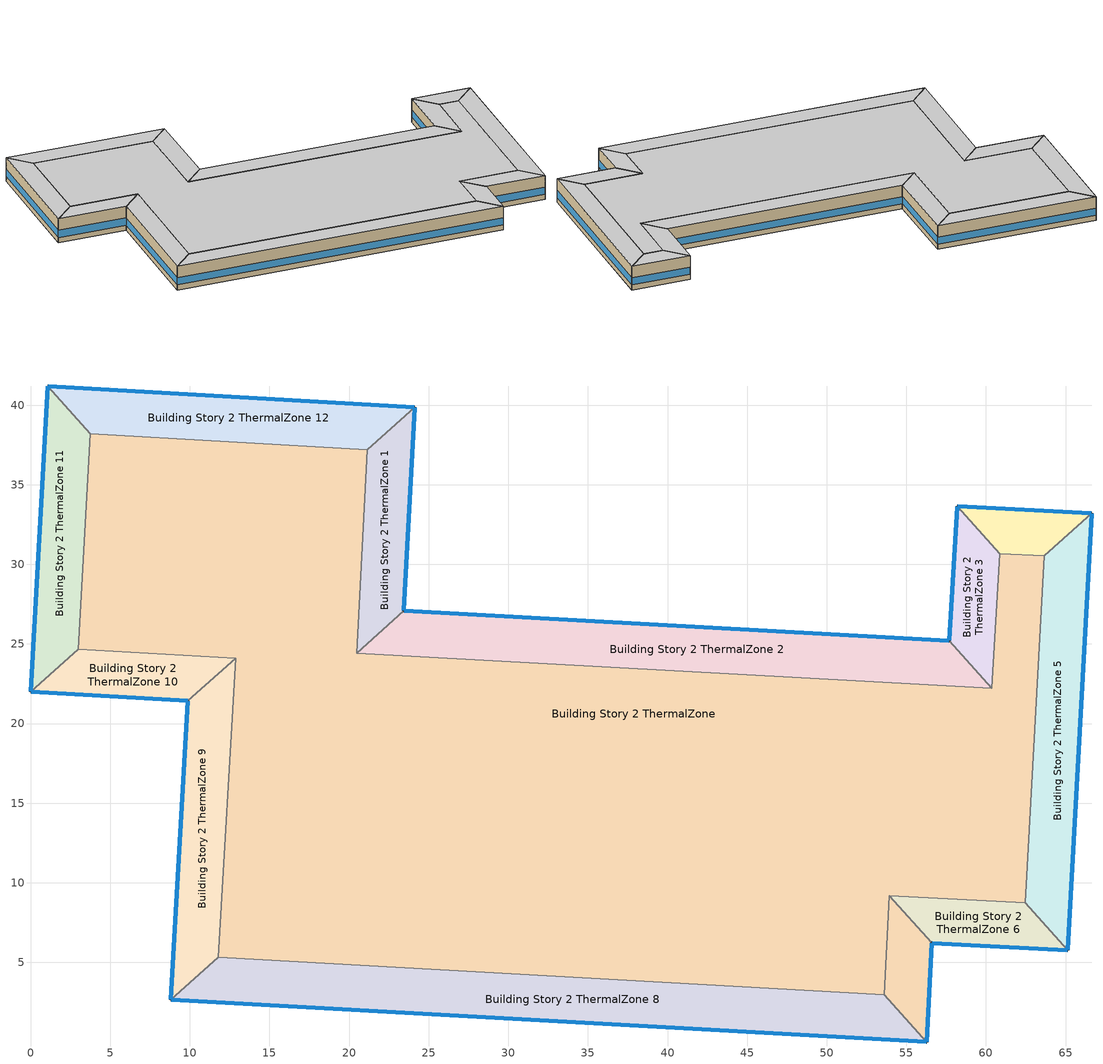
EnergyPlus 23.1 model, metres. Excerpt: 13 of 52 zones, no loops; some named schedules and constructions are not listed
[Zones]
Building Story 2 ThermalZone
 floor adiabatic (Typical Interior Ceiling): 21.14,37.2 20.47,24.43 60.35,22.23 60.86,30.67 63.68,30.53 62.47,8.75 53.93,9.19 53.6,2.98 11.78,5.33 12.87,24.1 2.98,24.65 3.75,38.22 z3.6
 wall adiabatic (Typical Interior Wall): 20.47,24.43 21.14,37.2 3.75,38.22 2.98,24.65 12.87,24.1 11.78,5.33 53.6,2.98 53.93,9.19 62.47,8.75 63.68,30.53 60.86,30.67 60.35,22.23 20.47,24.43 z3.6:7.2
 ceiling adiabatic (Typical Interior Ceiling): 3.75,38.22 2.98,24.65 12.87,24.1 11.78,5.33 53.6,2.98 53.93,9.19 62.47,8.75 63.68,30.53 60.86,30.67 60.35,22.23 20.47,24.43 21.14,37.2 z7.2
Building Story 2 ThermalZone 1
 floor adiabatic (Typical Interior Floor): 24.12,39.87 23.45,27.1 20.47,24.43 21.14,37.2 z3.6
 wall outside (Typical Insulated Steel Framed Exterior Wall R-12.99): 23.45,27.1 24.12,39.87 z3.6:7.2
 wall adiabatic (Typical Interior Wall): 24.12,39.87 21.14,37.2 20.47,24.43 23.45,27.1 z3.6:7.2
 window (U 0.55 SHGC 0.25): 23.45,27.12 24.11,39.85 z4.36:5.45
 ceiling adiabatic (Typical Interior Ceiling): 21.14,37.2 20.47,24.43 23.45,27.1 24.12,39.87 z7.2
Building Story 2 ThermalZone 10
 floor adiabatic (Typical Interior Floor): 9.88,21.43 0,21.99 2.98,24.65 12.87,24.1 z3.6
 wall outside (Typical Insulated Steel Framed Exterior Wall R-12.99): 0,21.99 9.88,21.43 z3.6:7.2
 wall adiabatic (Typical Interior Wall): 9.88,21.43 12.87,24.1 2.98,24.65 0,21.99 z3.6:7.2
 window (U 0.55 SHGC 0.25): 0.03,21.99 9.86,21.44 z4.36:5.45
 ceiling adiabatic (Typical Interior Ceiling): 12.87,24.1 2.98,24.65 0,21.99 9.88,21.43 z7.2
Building Story 2 ThermalZone 11
 floor adiabatic (Typical Interior Floor): 0,21.99 1.09,41.2 3.75,38.22 2.98,24.65 z3.6
 wall outside (Typical Insulated Steel Framed Exterior Wall R-12.99): 1.09,41.2 0,21.99 z3.6:7.2
 wall adiabatic (Typical Interior Wall): 0,21.99 2.98,24.65 3.75,38.22 1.09,41.2 z3.6:7.2
 window (U 0.55 SHGC 0.25): 1.09,41.18 0,22.02 z4.36:5.44
 ceiling adiabatic (Typical Interior Ceiling): 2.98,24.65 3.75,38.22 1.09,41.2 0,21.99 z7.2
Building Story 2 ThermalZone 12
 floor adiabatic (Typical Interior Floor): 1.09,41.2 24.12,39.87 21.14,37.2 3.75,38.22 z3.6
 wall outside (Typical Insulated Steel Framed Exterior Wall R-12.99): 24.12,39.87 1.09,41.2 z3.6:7.2
 wall adiabatic (Typical Interior Wall): 1.09,41.2 3.75,38.22 21.14,37.2 24.12,39.87 z3.6:7.2
 window (U 0.55 SHGC 0.25): 24.09,39.87 1.11,41.2 z4.36:5.44
 ceiling adiabatic (Typical Interior Ceiling): 3.75,38.22 21.14,37.2 24.12,39.87 1.09,41.2 z7.2
Building Story 2 ThermalZone 2
 floor adiabatic (Typical Interior Floor): 23.45,27.1 57.69,25.21 60.35,22.23 20.47,24.43 z3.6
 wall outside (Typical Insulated Steel Framed Exterior Wall R-12.99): 57.69,25.21 23.45,27.1 z3.6:7.2
 wall adiabatic (Typical Interior Wall): 23.45,27.1 20.47,24.43 60.35,22.23 57.69,25.21 z3.6:7.2
 window (U 0.55 SHGC 0.25): 57.67,25.21 23.47,27.1 z4.36:5.44
 ceiling adiabatic (Typical Interior Ceiling): 20.47,24.43 60.35,22.23 57.69,25.21 23.45,27.1 z7.2
Building Story 2 ThermalZone 3
 floor adiabatic (Typical Interior Floor): 57.69,25.21 58.19,33.65 60.86,30.67 60.35,22.23 z3.6
 wall outside (Typical Insulated Steel Framed Exterior Wall R-12.99): 58.19,33.65 57.69,25.21 z3.6:7.2
 wall adiabatic (Typical Interior Wall): 57.69,25.21 60.35,22.23 60.86,30.67 58.19,33.65 z3.6:7.2
 window (U 0.55 SHGC 0.25): 58.19,33.63 57.69,25.24 z4.36:5.45
 ceiling adiabatic (Typical Interior Ceiling): 60.35,22.23 60.86,30.67 58.19,33.65 57.69,25.21 z7.2
Building Story 2 ThermalZone 4
 floor adiabatic (Typical Interior Floor): 58.19,33.65 66.65,33.21 63.68,30.53 60.86,30.67 z3.6
 wall outside (Typical Insulated Steel Framed Exterior Wall R-12.99): 66.65,33.21 58.19,33.65 z3.6:7.2
 wall adiabatic (Typical Interior Wall): 58.19,33.65 60.86,30.67 63.68,30.53 66.65,33.21 z3.6:7.2
 window (U 0.55 SHGC 0.25): 66.63,33.21 58.22,33.65 z4.36:5.45
 ceiling adiabatic (Typical Interior Ceiling): 60.86,30.67 63.68,30.53 66.65,33.21 58.19,33.65 z7.2
Building Story 2 ThermalZone 5
 floor adiabatic (Typical Interior Floor): 66.65,33.21 65.14,5.78 62.47,8.75 63.68,30.53 z3.6
 wall outside (Typical Insulated Steel Framed Exterior Wall R-12.99): 65.14,5.78 66.65,33.21 z3.6:7.2
 wall adiabatic (Typical Interior Wall): 66.65,33.21 63.68,30.53 62.47,8.75 65.14,5.78 z3.6:7.2
 window (U 0.55 SHGC 0.25): 65.15,5.8 66.65,33.18 z4.36:5.44
 ceiling adiabatic (Typical Interior Ceiling): 63.68,30.53 62.47,8.75 65.14,5.78 66.65,33.21 z7.2
Building Story 2 ThermalZone 6
 floor adiabatic (Typical Interior Floor): 65.14,5.78 56.6,6.22 53.93,9.19 62.47,8.75 z3.6
 wall outside (Typical Insulated Steel Framed Exterior Wall R-12.99): 56.6,6.22 65.14,5.78 z3.6:7.2
 wall adiabatic (Typical Interior Wall): 65.14,5.78 62.47,8.75 53.93,9.19 56.6,6.22 z3.6:7.2
 window (U 0.55 SHGC 0.25): 56.63,6.22 65.12,5.78 z4.36:5.45
 ceiling adiabatic (Typical Interior Ceiling): 62.47,8.75 53.93,9.19 56.6,6.22 65.14,5.78 z7.2
Building Story 2 ThermalZone 7
 floor adiabatic (Typical Interior Floor): 56.6,6.22 56.27,0 53.6,2.98 53.93,9.19 z3.6
 wall outside (Typical Insulated Steel Framed Exterior Wall R-12.99): 56.27,0 56.6,6.22 z3.6:7.2
 wall adiabatic (Typical Interior Wall): 56.6,6.22 53.93,9.19 53.6,2.98 56.27,0 z3.6:7.2
 window (U 0.55 SHGC 0.25): 56.27,0.03 56.6,6.19 z4.36:5.45
 ceiling adiabatic (Typical Interior Ceiling): 53.93,9.19 53.6,2.98 56.27,0 56.6,6.22 z7.2
Building Story 2 ThermalZone 8
 floor adiabatic (Typical Interior Floor): 56.27,0 8.79,2.67 11.78,5.33 53.6,2.98 z3.6
 wall outside (Typical Insulated Steel Framed Exterior Wall R-12.99): 8.79,2.67 56.27,0 z3.6:7.2
 wall adiabatic (Typical Interior Wall): 56.27,0 53.6,2.98 11.78,5.33 8.79,2.67 z3.6:7.2
 window (U 0.55 SHGC 0.25): 8.82,2.66 56.24,0 z4.36:5.44
 ceiling adiabatic (Typical Interior Ceiling): 53.6,2.98 11.78,5.33 8.79,2.67 56.27,0 z7.2
Building Story 2 ThermalZone 9
 floor adiabatic (Typical Interior Floor): 8.79,2.67 9.88,21.43 12.87,24.1 11.78,5.33 z3.6
 wall outside (Typical Insulated Steel Framed Exterior Wall R-12.99): 9.88,21.43 8.79,2.67 z3.6:7.2
 wall adiabatic (Typical Interior Wall): 8.79,2.67 11.78,5.33 12.87,24.1 9.88,21.43 z3.6:7.2
 window (U 0.55 SHGC 0.25): 9.88,21.41 8.79,2.69 z4.36:5.44
 ceiling adiabatic (Typical Interior Ceiling): 11.78,5.33 12.87,24.1 9.88,21.43 8.79,2.67 z7.2
[Schedule:Week:Daily]
SchoolSecondary BLDG_OCC_SCH_Offices Week Rule - Jan4-Jun27: SchoolSecondary BLDG_OCC_SCH_Offices Wknd Day, SchoolSecondary BLDG_OCC_SCH_Offices Wkdy|SmrDsn Day, SchoolSecondary BLDG_OCC_SCH_Offices Wkdy|SmrDsn Day, SchoolSecondary BLDG_OCC_SCH_Offices Wkdy|SmrDsn Day, SchoolSecondary BLDG_OCC_SCH_Offices Wkdy|SmrDsn Day, SchoolSecondary BLDG_OCC_SCH_Offices Wkdy|SmrDsn Day, SchoolSecondary BLDG_OCC_SCH_Offices Wknd Day, SchoolSecondary BLDG_OCC_SCH_Offices Default, SchoolSecondary BLDG_OCC_SCH_Offices Summer Design Day, SchoolSecondary BLDG_OCC_SCH_Offices Winter Design Day, SchoolSecondary BLDG_OCC_SCH_Offices Default, SchoolSecondary BLDG_OCC_SCH_Offices Default
SchoolSecondary BLDG_OCC_SCH_Offices Week Rule - Jun28-Jul4: SchoolSecondary BLDG_OCC_SCH_Offices Wknd Day, SchoolSecondary BLDG_OCC_SCH_Offices Wkdy|SmrDsn Day, SchoolSecondary BLDG_OCC_SCH_Offices Wkdy|SmrDsn Day, SchoolSecondary BLDG_OCC_SCH_Offices Wkdy|SmrDsn Day 1, SchoolSecondary BLDG_OCC_SCH_Offices Wkdy|SmrDsn Day 1, SchoolSecondary BLDG_OCC_SCH_Offices Wkdy|SmrDsn Day 1, SchoolSecondary BLDG_OCC_SCH_Offices Wknd Day 1, SchoolSecondary BLDG_OCC_SCH_Offices Default, SchoolSecondary BLDG_OCC_SCH_Offices Summer Design Day, SchoolSecondary BLDG_OCC_SCH_Offices Winter Design Day, SchoolSecondary BLDG_OCC_SCH_Offices Default, SchoolSecondary BLDG_OCC_SCH_Offices Default
SchoolSecondary BLDG_OCC_SCH_Offices Week Rule - Jul5-Aug29: SchoolSecondary BLDG_OCC_SCH_Offices Wknd Day 1, SchoolSecondary BLDG_OCC_SCH_Offices Wkdy|SmrDsn Day 1, SchoolSecondary BLDG_OCC_SCH_Offices Wkdy|SmrDsn Day 1, SchoolSecondary BLDG_OCC_SCH_Offices Wkdy|SmrDsn Day 1, SchoolSecondary BLDG_OCC_SCH_Offices Wkdy|SmrDsn Day 1, SchoolSecondary BLDG_OCC_SCH_Offices Wkdy|SmrDsn Day 1, SchoolSecondary BLDG_OCC_SCH_Offices Wknd Day 1, SchoolSecondary BLDG_OCC_SCH_Offices Default, SchoolSecondary BLDG_OCC_SCH_Offices Summer Design Day, SchoolSecondary BLDG_OCC_SCH_Offices Winter Design Day, SchoolSecondary BLDG_OCC_SCH_Offices Default, SchoolSecondary BLDG_OCC_SCH_Offices Default
SchoolSecondary BLDG_OCC_SCH_Offices Week Rule - Aug30-Sep5: SchoolSecondary BLDG_OCC_SCH_Offices Wknd Day 1, SchoolSecondary BLDG_OCC_SCH_Offices Wkdy|SmrDsn Day 1, SchoolSecondary BLDG_OCC_SCH_Offices Wkdy|SmrDsn Day 2, SchoolSecondary BLDG_OCC_SCH_Offices Wkdy|SmrDsn Day 2, SchoolSecondary BLDG_OCC_SCH_Offices Wkdy|SmrDsn Day 2, SchoolSecondary BLDG_OCC_SCH_Offices Wkdy|SmrDsn Day 2, SchoolSecondary BLDG_OCC_SCH_Offices Default, SchoolSecondary BLDG_OCC_SCH_Offices Default, SchoolSecondary BLDG_OCC_SCH_Offices Summer Design Day, SchoolSecondary BLDG_OCC_SCH_Offices Winter Design Day, SchoolSecondary BLDG_OCC_SCH_Offices Default, SchoolSecondary BLDG_OCC_SCH_Offices Default
SchoolSecondary BLDG_OCC_SCH_Offices Week Rule - Sep6-Dec31: SchoolSecondary BLDG_OCC_SCH_Offices Default, SchoolSecondary BLDG_OCC_SCH_Offices Wkdy|SmrDsn Day 2, SchoolSecondary BLDG_OCC_SCH_Offices Wkdy|SmrDsn Day 2, SchoolSecondary BLDG_OCC_SCH_Offices Wkdy|SmrDsn Day 2, SchoolSecondary BLDG_OCC_SCH_Offices Wkdy|SmrDsn Day 2, SchoolSecondary BLDG_OCC_SCH_Offices Wkdy|SmrDsn Day 2, SchoolSecondary BLDG_OCC_SCH_Offices Default, SchoolSecondary BLDG_OCC_SCH_Offices Default, SchoolSecondary BLDG_OCC_SCH_Offices Summer Design Day, SchoolSecondary BLDG_OCC_SCH_Offices Winter Design Day, SchoolSecondary BLDG_OCC_SCH_Offices Default, SchoolSecondary BLDG_OCC_SCH_Offices Default
Elevator Schedule 3 Week Rule - Jan1-Jan3: 72 space(s) Occ Sch Thursday 19, 72 space(s) Occ Sch Thursday 19, 72 space(s) Occ Sch Thursday 19, 72 space(s) Occ Sch Thursday 19, 72 space(s) Occ Sch Thursday 19, 72 space(s) Occ Sch Friday 19, 72 space(s) Occ Sch Saturday 3, 72 space(s) Occ Sch Default 3, 72 space(s) Occ Sch Summer Design Day 3, 72 space(s) Occ Sch Winter Design Day 3, 72 space(s) Occ Sch Default 3, 72 space(s) Occ Sch Default 3
Elevator Schedule 3 Week Rule - Jan4-Jun13: 72 space(s) Occ Sch Sunday 3, 72 space(s) Occ Sch Default 3, 72 space(s) Occ Sch Tuesday 19, 72 space(s) Occ Sch Wednesday 19, 72 space(s) Occ Sch Thursday 19, 72 space(s) Occ Sch Friday 19, 72 space(s) Occ Sch Saturday 3, 72 space(s) Occ Sch Default 3, 72 space(s) Occ Sch Summer Design Day 3, 72 space(s) Occ Sch Winter Design Day 3, 72 space(s) Occ Sch Default 3, 72 space(s) Occ Sch Default 3
Elevator Schedule 3 Week Rule - Jun14-Jun20: 72 space(s) Occ Sch Sunday 3, 72 space(s) Occ Sch Default 3, 72 space(s) Occ Sch Tuesday 18, 72 space(s) Occ Sch Wednesday 18, 72 space(s) Occ Sch Thursday 18, 72 space(s) Occ Sch Friday 18, 72 space(s) Occ Sch Saturday 3, 72 space(s) Occ Sch Default 3, 72 space(s) Occ Sch Summer Design Day 3, 72 space(s) Occ Sch Winter Design Day 3, 72 space(s) Occ Sch Default 3, 72 space(s) Occ Sch Default 3
Elevator Schedule 3 Week Rule - Jun21-Jun27: 72 space(s) Occ Sch Sunday 3, 72 space(s) Occ Sch Monday 16, 72 space(s) Occ Sch Tuesday 18, 72 space(s) Occ Sch Wednesday 18, 72 space(s) Occ Sch Thursday 18, 72 space(s) Occ Sch Friday 18, 72 space(s) Occ Sch Saturday 3, 72 space(s) Occ Sch Default 3, 72 space(s) Occ Sch Summer Design Day 3, 72 space(s) Occ Sch Winter Design Day 3, 72 space(s) Occ Sch Default 3, 72 space(s) Occ Sch Default 3
Elevator Schedule 3 Week Rule - Jun28-Jul4: 72 space(s) Occ Sch Sunday 3, 72 space(s) Occ Sch Monday 16, 72 space(s) Occ Sch Tuesday 18, 72 space(s) Occ Sch Wednesday 17, 72 space(s) Occ Sch Thursday 17, 72 space(s) Occ Sch Friday 17, 72 space(s) Occ Sch Saturday 3, 72 space(s) Occ Sch Default 3, 72 space(s) Occ Sch Summer Design Day 3, 72 space(s) Occ Sch Winter Design Day 3, 72 space(s) Occ Sch Default 3, 72 space(s) Occ Sch Default 3
Elevator Schedule 3 Week Rule - Jul5-Aug29: 72 space(s) Occ Sch Sunday 3, 72 space(s) Occ Sch Monday 15, 72 space(s) Occ Sch Tuesday 17, 72 space(s) Occ Sch Wednesday 17, 72 space(s) Occ Sch Thursday 17, 72 space(s) Occ Sch Friday 17, 72 space(s) Occ Sch Saturday 3, 72 space(s) Occ Sch Default 3, 72 space(s) Occ Sch Summer Design Day 3, 72 space(s) Occ Sch Winter Design Day 3, 72 space(s) Occ Sch Default 3, 72 space(s) Occ Sch Default 3
Elevator Schedule 3 Week Rule - Aug30-Sep5: 72 space(s) Occ Sch Sunday 3, 72 space(s) Occ Sch Monday 15, 72 space(s) Occ Sch Tuesday 16, 72 space(s) Occ Sch Wednesday 16, 72 space(s) Occ Sch Thursday 16, 72 space(s) Occ Sch Friday 16, 72 space(s) Occ Sch Saturday 3, 72 space(s) Occ Sch Default 3, 72 space(s) Occ Sch Summer Design Day 3, 72 space(s) Occ Sch Winter Design Day 3, 72 space(s) Occ Sch Default 3, 72 space(s) Occ Sch Default 3
Elevator Schedule 3 Week Rule - Sep6-Sep12: 72 space(s) Occ Sch Sunday 3, 72 space(s) Occ Sch Monday 14, 72 space(s) Occ Sch Tuesday 16, 72 space(s) Occ Sch Wednesday 16, 72 space(s) Occ Sch Thursday 16, 72 space(s) Occ Sch Friday 16, 72 space(s) Occ Sch Saturday 3, 72 space(s) Occ Sch Default 3, 72 space(s) Occ Sch Summer Design Day 3, 72 space(s) Occ Sch Winter Design Day 3, 72 space(s) Occ Sch Default 3, 72 space(s) Occ Sch Default 3
Elevator Schedule 3 Week Rule - Sep13-Sep19: 72 space(s) Occ Sch Sunday 3, 72 space(s) Occ Sch Monday 14, 72 space(s) Occ Sch Tuesday 16, 72 space(s) Occ Sch Wednesday 15, 72 space(s) Occ Sch Thursday 15, 72 space(s) Occ Sch Friday 15, 72 space(s) Occ Sch Saturday 3, 72 space(s) Occ Sch Default 3, 72 space(s) Occ Sch Summer Design Day 3, 72 space(s) Occ Sch Winter Design Day 3, 72 space(s) Occ Sch Default 3, 72 space(s) Occ Sch Default 3
Elevator Schedule 3 Week Rule - Sep20-Dec31: 72 space(s) Occ Sch Sunday 3, 72 space(s) Occ Sch Monday 13, 72 space(s) Occ Sch Tuesday 15, 72 space(s) Occ Sch Wednesday 15, 72 space(s) Occ Sch Thursday 15, 72 space(s) Occ Sch Friday 15, 72 space(s) Occ Sch Saturday 3, 72 space(s) Occ Sch Default 3, 72 space(s) Occ Sch Summer Design Day 3, 72 space(s) Occ Sch Winter Design Day 3, 72 space(s) Occ Sch Default 3, 72 space(s) Occ Sch Default 3
Elevator Schedule 1 Week Rule - Jan1-Jan3: 72 space(s) Occ Sch Thursday 9, 72 space(s) Occ Sch Thursday 9, 72 space(s) Occ Sch Thursday 9, 72 space(s) Occ Sch Thursday 9, 72 space(s) Occ Sch Thursday 9, 72 space(s) Occ Sch Friday 9, 72 space(s) Occ Sch Saturday 1, 72 space(s) Occ Sch Default 1, 72 space(s) Occ Sch Summer Design Day 1, 72 space(s) Occ Sch Winter Design Day 1, 72 space(s) Occ Sch Default 1, 72 space(s) Occ Sch Default 1
Elevator Schedule 1 Week Rule - Jan4-Jun13: 72 space(s) Occ Sch Sunday 1, 72 space(s) Occ Sch Default 1, 72 space(s) Occ Sch Tuesday 9, 72 space(s) Occ Sch Wednesday 9, 72 space(s) Occ Sch Thursday 9, 72 space(s) Occ Sch Friday 9, 72 space(s) Occ Sch Saturday 1, 72 space(s) Occ Sch Default 1, 72 space(s) Occ Sch Summer Design Day 1, 72 space(s) Occ Sch Winter Design Day 1, 72 space(s) Occ Sch Default 1, 72 space(s) Occ Sch Default 1
Elevator Schedule 1 Week Rule - Jun14-Jun20: 72 space(s) Occ Sch Sunday 1, 72 space(s) Occ Sch Default 1, 72 space(s) Occ Sch Tuesday 8, 72 space(s) Occ Sch Wednesday 8, 72 space(s) Occ Sch Thursday 8, 72 space(s) Occ Sch Friday 8, 72 space(s) Occ Sch Saturday 1, 72 space(s) Occ Sch Default 1, 72 space(s) Occ Sch Summer Design Day 1, 72 space(s) Occ Sch Winter Design Day 1, 72 space(s) Occ Sch Default 1, 72 space(s) Occ Sch Default 1
Elevator Schedule 1 Week Rule - Jun21-Jun27: 72 space(s) Occ Sch Sunday 1, 72 space(s) Occ Sch Monday 8, 72 space(s) Occ Sch Tuesday 8, 72 space(s) Occ Sch Wednesday 8, 72 space(s) Occ Sch Thursday 8, 72 space(s) Occ Sch Friday 8, 72 space(s) Occ Sch Saturday 1, 72 space(s) Occ Sch Default 1, 72 space(s) Occ Sch Summer Design Day 1, 72 space(s) Occ Sch Winter Design Day 1, 72 space(s) Occ Sch Default 1, 72 space(s) Occ Sch Default 1
Elevator Schedule 1 Week Rule - Jun28-Jul4: 72 space(s) Occ Sch Sunday 1, 72 space(s) Occ Sch Monday 8, 72 space(s) Occ Sch Tuesday 8, 72 space(s) Occ Sch Wednesday 7, 72 space(s) Occ Sch Thursday 7, 72 space(s) Occ Sch Friday 7, 72 space(s) Occ Sch Saturday 1, 72 space(s) Occ Sch Default 1, 72 space(s) Occ Sch Summer Design Day 1, 72 space(s) Occ Sch Winter Design Day 1, 72 space(s) Occ Sch Default 1, 72 space(s) Occ Sch Default 1
Elevator Schedule 1 Week Rule - Jul5-Aug29: 72 space(s) Occ Sch Sunday 1, 72 space(s) Occ Sch Monday 7, 72 space(s) Occ Sch Tuesday 7, 72 space(s) Occ Sch Wednesday 7, 72 space(s) Occ Sch Thursday 7, 72 space(s) Occ Sch Friday 7, 72 space(s) Occ Sch Saturday 1, 72 space(s) Occ Sch Default 1, 72 space(s) Occ Sch Summer Design Day 1, 72 space(s) Occ Sch Winter Design Day 1, 72 space(s) Occ Sch Default 1, 72 space(s) Occ Sch Default 1
Elevator Schedule 1 Week Rule - Aug30-Sep5: 72 space(s) Occ Sch Sunday 1, 72 space(s) Occ Sch Monday 7, 72 space(s) Occ Sch Tuesday 6, 72 space(s) Occ Sch Wednesday 6, 72 space(s) Occ Sch Thursday 6, 72 space(s) Occ Sch Friday 6, 72 space(s) Occ Sch Saturday 1, 72 space(s) Occ Sch Default 1, 72 space(s) Occ Sch Summer Design Day 1, 72 space(s) Occ Sch Winter Design Day 1, 72 space(s) Occ Sch Default 1, 72 space(s) Occ Sch Default 1
Elevator Schedule 1 Week Rule - Sep6-Sep12: 72 space(s) Occ Sch Sunday 1, 72 space(s) Occ Sch Monday 6, 72 space(s) Occ Sch Tuesday 6, 72 space(s) Occ Sch Wednesday 6, 72 space(s) Occ Sch Thursday 6, 72 space(s) Occ Sch Friday 6, 72 space(s) Occ Sch Saturday 1, 72 space(s) Occ Sch Default 1, 72 space(s) Occ Sch Summer Design Day 1, 72 space(s) Occ Sch Winter Design Day 1, 72 space(s) Occ Sch Default 1, 72 space(s) Occ Sch Default 1
Elevator Schedule 1 Week Rule - Sep13-Sep19: 72 space(s) Occ Sch Sunday 1, 72 space(s) Occ Sch Monday 6, 72 space(s) Occ Sch Tuesday 6, 72 space(s) Occ Sch Wednesday 5, 72 space(s) Occ Sch Thursday 5, 72 space(s) Occ Sch Friday 5, 72 space(s) Occ Sch Saturday 1, 72 space(s) Occ Sch Default 1, 72 space(s) Occ Sch Summer Design Day 1, 72 space(s) Occ Sch Winter Design Day 1, 72 space(s) Occ Sch Default 1, 72 space(s) Occ Sch Default 1
Elevator Schedule 1 Week Rule - Sep20-Dec31: 72 space(s) Occ Sch Sunday 1, 72 space(s) Occ Sch Monday 5, 72 space(s) Occ Sch Tuesday 5, 72 space(s) Occ Sch Wednesday 5, 72 space(s) Occ Sch Thursday 5, 72 space(s) Occ Sch Friday 5, 72 space(s) Occ Sch Saturday 1, 72 space(s) Occ Sch Default 1, 72 space(s) Occ Sch Summer Design Day 1, 72 space(s) Occ Sch Winter Design Day 1, 72 space(s) Occ Sch Default 1, 72 space(s) Occ Sch Default 1
Elevator Schedule 2 Week Rule - Jan1-Jan3: 72 space(s) Occ Sch Thursday 14, 72 space(s) Occ Sch Thursday 14, 72 space(s) Occ Sch Thursday 14, 72 space(s) Occ Sch Thursday 14, 72 space(s) Occ Sch Thursday 14, 72 space(s) Occ Sch Friday 14, 72 space(s) Occ Sch Saturday 2, 72 space(s) Occ Sch Default 2, 72 space(s) Occ Sch Summer Design Day 2, 72 space(s) Occ Sch Winter Design Day 2, 72 space(s) Occ Sch Default 2, 72 space(s) Occ Sch Default 2
Elevator Schedule 2 Week Rule - Jan4-Jun13: 72 space(s) Occ Sch Sunday 2, 72 space(s) Occ Sch Default 2, 72 space(s) Occ Sch Tuesday 14, 72 space(s) Occ Sch Wednesday 14, 72 space(s) Occ Sch Thursday 14, 72 space(s) Occ Sch Friday 14, 72 space(s) Occ Sch Saturday 2, 72 space(s) Occ Sch Default 2, 72 space(s) Occ Sch Summer Design Day 2, 72 space(s) Occ Sch Winter Design Day 2, 72 space(s) Occ Sch Default 2, 72 space(s) Occ Sch Default 2
Elevator Schedule 2 Week Rule - Jun14-Jun20: 72 space(s) Occ Sch Sunday 2, 72 space(s) Occ Sch Default 2, 72 space(s) Occ Sch Tuesday 13, 72 space(s) Occ Sch Wednesday 13, 72 space(s) Occ Sch Thursday 13, 72 space(s) Occ Sch Friday 13, 72 space(s) Occ Sch Saturday 2, 72 space(s) Occ Sch Default 2, 72 space(s) Occ Sch Summer Design Day 2, 72 space(s) Occ Sch Winter Design Day 2, 72 space(s) Occ Sch Default 2, 72 space(s) Occ Sch Default 2
Elevator Schedule 2 Week Rule - Jun21-Jun27: 72 space(s) Occ Sch Sunday 2, 72 space(s) Occ Sch Monday 12, 72 space(s) Occ Sch Tuesday 13, 72 space(s) Occ Sch Wednesday 13, 72 space(s) Occ Sch Thursday 13, 72 space(s) Occ Sch Friday 13, 72 space(s) Occ Sch Saturday 2, 72 space(s) Occ Sch Default 2, 72 space(s) Occ Sch Summer Design Day 2, 72 space(s) Occ Sch Winter Design Day 2, 72 space(s) Occ Sch Default 2, 72 space(s) Occ Sch Default 2
Elevator Schedule 2 Week Rule - Jun28-Jul4: 72 space(s) Occ Sch Sunday 2, 72 space(s) Occ Sch Monday 12, 72 space(s) Occ Sch Tuesday 13, 72 space(s) Occ Sch Wednesday 12, 72 space(s) Occ Sch Thursday 12, 72 space(s) Occ Sch Friday 12, 72 space(s) Occ Sch Saturday 2, 72 space(s) Occ Sch Default 2, 72 space(s) Occ Sch Summer Design Day 2, 72 space(s) Occ Sch Winter Design Day 2, 72 space(s) Occ Sch Default 2, 72 space(s) Occ Sch Default 2
Elevator Schedule 2 Week Rule - Jul5-Aug29: 72 space(s) Occ Sch Sunday 2, 72 space(s) Occ Sch Monday 11, 72 space(s) Occ Sch Tuesday 12, 72 space(s) Occ Sch Wednesday 12, 72 space(s) Occ Sch Thursday 12, 72 space(s) Occ Sch Friday 12, 72 space(s) Occ Sch Saturday 2, 72 space(s) Occ Sch Default 2, 72 space(s) Occ Sch Summer Design Day 2, 72 space(s) Occ Sch Winter Design Day 2, 72 space(s) Occ Sch Default 2, 72 space(s) Occ Sch Default 2
Elevator Schedule 2 Week Rule - Aug30-Sep5: 72 space(s) Occ Sch Sunday 2, 72 space(s) Occ Sch Monday 11, 72 space(s) Occ Sch Tuesday 11, 72 space(s) Occ Sch Wednesday 11, 72 space(s) Occ Sch Thursday 11, 72 space(s) Occ Sch Friday 11, 72 space(s) Occ Sch Saturday 2, 72 space(s) Occ Sch Default 2, 72 space(s) Occ Sch Summer Design Day 2, 72 space(s) Occ Sch Winter Design Day 2, 72 space(s) Occ Sch Default 2, 72 space(s) Occ Sch Default 2
Elevator Schedule 2 Week Rule - Sep6-Sep12: 72 space(s) Occ Sch Sunday 2, 72 space(s) Occ Sch Monday 10, 72 space(s) Occ Sch Tuesday 11, 72 space(s) Occ Sch Wednesday 11, 72 space(s) Occ Sch Thursday 11, 72 space(s) Occ Sch Friday 11, 72 space(s) Occ Sch Saturday 2, 72 space(s) Occ Sch Default 2, 72 space(s) Occ Sch Summer Design Day 2, 72 space(s) Occ Sch Winter Design Day 2, 72 space(s) Occ Sch Default 2, 72 space(s) Occ Sch Default 2
Elevator Schedule 2 Week Rule - Sep13-Sep19: 72 space(s) Occ Sch Sunday 2, 72 space(s) Occ Sch Monday 10, 72 space(s) Occ Sch Tuesday 11, 72 space(s) Occ Sch Wednesday 10, 72 space(s) Occ Sch Thursday 10, 72 space(s) Occ Sch Friday 10, 72 space(s) Occ Sch Saturday 2, 72 space(s) Occ Sch Default 2, 72 space(s) Occ Sch Summer Design Day 2, 72 space(s) Occ Sch Winter Design Day 2, 72 space(s) Occ Sch Default 2, 72 space(s) Occ Sch Default 2
Elevator Schedule 2 Week Rule - Sep20-Dec31: 72 space(s) Occ Sch Sunday 2, 72 space(s) Occ Sch Monday 9, 72 space(s) Occ Sch Tuesday 10, 72 space(s) Occ Sch Wednesday 10, 72 space(s) Occ Sch Thursday 10, 72 space(s) Occ Sch Friday 10, 72 space(s) Occ Sch Saturday 2, 72 space(s) Occ Sch Default 2, 72 space(s) Occ Sch Summer Design Day 2, 72 space(s) Occ Sch Winter Design Day 2, 72 space(s) Occ Sch Default 2, 72 space(s) Occ Sch Default 2
DataCenter_EQUIP_SCH Week Rule - Jan1-Jan31: DataCenter_EQUIP_SCH Wknd|Wkdy|Hol Day, DataCenter_EQUIP_SCH Wknd|Wkdy|Hol Day, DataCenter_EQUIP_SCH Wknd|Wkdy|Hol Day, DataCenter_EQUIP_SCH Wknd|Wkdy|Hol Day, DataCenter_EQUIP_SCH Wknd|Wkdy|Hol Day, DataCenter_EQUIP_SCH Wknd|Wkdy|Hol Day, DataCenter_EQUIP_SCH Wknd|Wkdy|Hol Day, Schedule Day 3, DataCenter_EQUIP_SCH Summer Design Day, DataCenter_EQUIP_SCH Winter Design Day 11, Schedule Day 3, Schedule Day 3
DataCenter_EQUIP_SCH Week Rule - Feb1-Feb28: DataCenter_EQUIP_SCH Wknd|Wkdy|Hol Day 1, DataCenter_EQUIP_SCH Wknd|Wkdy|Hol Day 1, DataCenter_EQUIP_SCH Wknd|Wkdy|Hol Day 1, DataCenter_EQUIP_SCH Wknd|Wkdy|Hol Day 1, DataCenter_EQUIP_SCH Wknd|Wkdy|Hol Day 1, DataCenter_EQUIP_SCH Wknd|Wkdy|Hol Day 1, DataCenter_EQUIP_SCH Wknd|Wkdy|Hol Day 1, Schedule Day 3, DataCenter_EQUIP_SCH Summer Design Day, DataCenter_EQUIP_SCH Winter Design Day 11, Schedule Day 3, Schedule Day 3
DataCenter_EQUIP_SCH Week Rule - Mar1-Mar28: DataCenter_EQUIP_SCH Wknd|Wkdy|Hol Day 2, DataCenter_EQUIP_SCH Wknd|Wkdy|Hol Day 2, DataCenter_EQUIP_SCH Wknd|Wkdy|Hol Day 2, DataCenter_EQUIP_SCH Wknd|Wkdy|Hol Day 2, DataCenter_EQUIP_SCH Wknd|Wkdy|Hol Day 2, DataCenter_EQUIP_SCH Wknd|Wkdy|Hol Day 2, DataCenter_EQUIP_SCH Wknd|Wkdy|Hol Day 2, Schedule Day 3, DataCenter_EQUIP_SCH Summer Design Day, DataCenter_EQUIP_SCH Winter Design Day 11, Schedule Day 3, Schedule Day 3
DataCenter_EQUIP_SCH Week Rule - Mar29-Apr4: DataCenter_EQUIP_SCH Wknd|Wkdy|Hol Day 2, DataCenter_EQUIP_SCH Wknd|Wkdy|Hol Day 2, DataCenter_EQUIP_SCH Wknd|Wkdy|Hol Day 2, DataCenter_EQUIP_SCH Wknd|Wkdy|Hol Day 3, DataCenter_EQUIP_SCH Wknd|Wkdy|Hol Day 3, DataCenter_EQUIP_SCH Wknd|Wkdy|Hol Day 3, DataCenter_EQUIP_SCH Wknd|Wkdy|Hol Day 3, Schedule Day 3, DataCenter_EQUIP_SCH Summer Design Day, DataCenter_EQUIP_SCH Winter Design Day 11, Schedule Day 3, Schedule Day 3
DataCenter_EQUIP_SCH Week Rule - Apr5-Apr25: DataCenter_EQUIP_SCH Wknd|Wkdy|Hol Day 3, DataCenter_EQUIP_SCH Wknd|Wkdy|Hol Day 3, DataCenter_EQUIP_SCH Wknd|Wkdy|Hol Day 3, DataCenter_EQUIP_SCH Wknd|Wkdy|Hol Day 3, DataCenter_EQUIP_SCH Wknd|Wkdy|Hol Day 3, DataCenter_EQUIP_SCH Wknd|Wkdy|Hol Day 3, DataCenter_EQUIP_SCH Wknd|Wkdy|Hol Day 3, Schedule Day 3, DataCenter_EQUIP_SCH Summer Design Day, DataCenter_EQUIP_SCH Winter Design Day 11, Schedule Day 3, Schedule Day 3
DataCenter_EQUIP_SCH Week Rule - Apr26-May2: DataCenter_EQUIP_SCH Wknd|Wkdy|Hol Day 3, DataCenter_EQUIP_SCH Wknd|Wkdy|Hol Day 3, DataCenter_EQUIP_SCH Wknd|Wkdy|Hol Day 3, DataCenter_EQUIP_SCH Wknd|Wkdy|Hol Day 3, DataCenter_EQUIP_SCH Wknd|Wkdy|Hol Day 3, DataCenter_EQUIP_SCH Wknd|Wkdy|Hol Day 4, DataCenter_EQUIP_SCH Wknd|Wkdy|Hol Day 4, Schedule Day 3, DataCenter_EQUIP_SCH Summer Design Day, DataCenter_EQUIP_SCH Winter Design Day 11, Schedule Day 3, Schedule Day 3
DataCenter_EQUIP_SCH Week Rule - May3-May30: DataCenter_EQUIP_SCH Wknd|Wkdy|Hol Day 4, DataCenter_EQUIP_SCH Wknd|Wkdy|Hol Day 4, DataCenter_EQUIP_SCH Wknd|Wkdy|Hol Day 4, DataCenter_EQUIP_SCH Wknd|Wkdy|Hol Day 4, DataCenter_EQUIP_SCH Wknd|Wkdy|Hol Day 4, DataCenter_EQUIP_SCH Wknd|Wkdy|Hol Day 4, DataCenter_EQUIP_SCH Wknd|Wkdy|Hol Day 4, Schedule Day 3, DataCenter_EQUIP_SCH Summer Design Day, DataCenter_EQUIP_SCH Winter Design Day 11, Schedule Day 3, Schedule Day 3
DataCenter_EQUIP_SCH Week Rule - May31-Jun6: DataCenter_EQUIP_SCH Wknd|Wkdy|Hol Day 4, DataCenter_EQUIP_SCH Wknd|Wkdy|Hol Day 5, DataCenter_EQUIP_SCH Wknd|Wkdy|Hol Day 5, DataCenter_EQUIP_SCH Wknd|Wkdy|Hol Day 5, DataCenter_EQUIP_SCH Wknd|Wkdy|Hol Day 5, DataCenter_EQUIP_SCH Wknd|Wkdy|Hol Day 5, DataCenter_EQUIP_SCH Wknd|Wkdy|Hol Day 5, Schedule Day 3, DataCenter_EQUIP_SCH Summer Design Day, DataCenter_EQUIP_SCH Winter Design Day 11, Schedule Day 3, Schedule Day 3
DataCenter_EQUIP_SCH Week Rule - Jun7-Jun27: DataCenter_EQUIP_SCH Wknd|Wkdy|Hol Day 5, DataCenter_EQUIP_SCH Wknd|Wkdy|Hol Day 5, DataCenter_EQUIP_SCH Wknd|Wkdy|Hol Day 5, DataCenter_EQUIP_SCH Wknd|Wkdy|Hol Day 5, DataCenter_EQUIP_SCH Wknd|Wkdy|Hol Day 5, DataCenter_EQUIP_SCH Wknd|Wkdy|Hol Day 5, DataCenter_EQUIP_SCH Wknd|Wkdy|Hol Day 5, Schedule Day 3, DataCenter_EQUIP_SCH Summer Design Day, DataCenter_EQUIP_SCH Winter Design Day 11, Schedule Day 3, Schedule Day 3
DataCenter_EQUIP_SCH Week Rule - Jun28-Jul4: DataCenter_EQUIP_SCH Wknd|Wkdy|Hol Day 5, DataCenter_EQUIP_SCH Wknd|Wkdy|Hol Day 5, DataCenter_EQUIP_SCH Wknd|Wkdy|Hol Day 5, DataCenter_EQUIP_SCH Wknd|Wkdy|Hol Day 6, DataCenter_EQUIP_SCH Wknd|Wkdy|Hol Day 6, DataCenter_EQUIP_SCH Wknd|Wkdy|Hol Day 6, DataCenter_EQUIP_SCH Wknd|Wkdy|Hol Day 6, Schedule Day 3, DataCenter_EQUIP_SCH Summer Design Day, DataCenter_EQUIP_SCH Winter Design Day 11, Schedule Day 3, Schedule Day 3
DataCenter_EQUIP_SCH Week Rule - Jul5-Jul25: DataCenter_EQUIP_SCH Wknd|Wkdy|Hol Day 6, DataCenter_EQUIP_SCH Wknd|Wkdy|Hol Day 6, DataCenter_EQUIP_SCH Wknd|Wkdy|Hol Day 6, DataCenter_EQUIP_SCH Wknd|Wkdy|Hol Day 6, DataCenter_EQUIP_SCH Wknd|Wkdy|Hol Day 6, DataCenter_EQUIP_SCH Wknd|Wkdy|Hol Day 6, DataCenter_EQUIP_SCH Wknd|Wkdy|Hol Day 6, Schedule Day 3, DataCenter_EQUIP_SCH Summer Design Day, DataCenter_EQUIP_SCH Winter Design Day 11, Schedule Day 3, Schedule Day 3
DataCenter_EQUIP_SCH Week Rule - Jul26-Aug1: DataCenter_EQUIP_SCH Wknd|Wkdy|Hol Day 6, DataCenter_EQUIP_SCH Wknd|Wkdy|Hol Day 6, DataCenter_EQUIP_SCH Wknd|Wkdy|Hol Day 6, DataCenter_EQUIP_SCH Wknd|Wkdy|Hol Day 6, DataCenter_EQUIP_SCH Wknd|Wkdy|Hol Day 6, DataCenter_EQUIP_SCH Wknd|Wkdy|Hol Day 6, DataCenter_EQUIP_SCH Wknd|Wkdy|Hol Day 7, Schedule Day 3, DataCenter_EQUIP_SCH Summer Design Day, DataCenter_EQUIP_SCH Winter Design Day 11, Schedule Day 3, Schedule Day 3
DataCenter_EQUIP_SCH Week Rule - Aug2-Aug29: DataCenter_EQUIP_SCH Wknd|Wkdy|Hol Day 7, DataCenter_EQUIP_SCH Wknd|Wkdy|Hol Day 7, DataCenter_EQUIP_SCH Wknd|Wkdy|Hol Day 7, DataCenter_EQUIP_SCH Wknd|Wkdy|Hol Day 7, DataCenter_EQUIP_SCH Wknd|Wkdy|Hol Day 7, DataCenter_EQUIP_SCH Wknd|Wkdy|Hol Day 7, DataCenter_EQUIP_SCH Wknd|Wkdy|Hol Day 7, Schedule Day 3, DataCenter_EQUIP_SCH Summer Design Day, DataCenter_EQUIP_SCH Winter Design Day 11, Schedule Day 3, Schedule Day 3
DataCenter_EQUIP_SCH Week Rule - Aug30-Sep5: DataCenter_EQUIP_SCH Wknd|Wkdy|Hol Day 7, DataCenter_EQUIP_SCH Wknd|Wkdy|Hol Day 7, DataCenter_EQUIP_SCH Wknd|Wkdy|Hol Day 8, DataCenter_EQUIP_SCH Wknd|Wkdy|Hol Day 8, DataCenter_EQUIP_SCH Wknd|Wkdy|Hol Day 8, DataCenter_EQUIP_SCH Wknd|Wkdy|Hol Day 8, DataCenter_EQUIP_SCH Wknd|Wkdy|Hol Day 8, Schedule Day 3, DataCenter_EQUIP_SCH Summer Design Day, DataCenter_EQUIP_SCH Winter Design Day 11, Schedule Day 3, Schedule Day 3
DataCenter_EQUIP_SCH Week Rule - Sep6-Sep26: DataCenter_EQUIP_SCH Wknd|Wkdy|Hol Day 8, DataCenter_EQUIP_SCH Wknd|Wkdy|Hol Day 8, DataCenter_EQUIP_SCH Wknd|Wkdy|Hol Day 8, DataCenter_EQUIP_SCH Wknd|Wkdy|Hol Day 8, DataCenter_EQUIP_SCH Wknd|Wkdy|Hol Day 8, DataCenter_EQUIP_SCH Wknd|Wkdy|Hol Day 8, DataCenter_EQUIP_SCH Wknd|Wkdy|Hol Day 8, Schedule Day 3, DataCenter_EQUIP_SCH Summer Design Day, DataCenter_EQUIP_SCH Winter Design Day 11, Schedule Day 3, Schedule Day 3
DataCenter_EQUIP_SCH Week Rule - Sep27-Oct3: DataCenter_EQUIP_SCH Wknd|Wkdy|Hol Day 8, DataCenter_EQUIP_SCH Wknd|Wkdy|Hol Day 8, DataCenter_EQUIP_SCH Wknd|Wkdy|Hol Day 8, DataCenter_EQUIP_SCH Wknd|Wkdy|Hol Day 8, DataCenter_EQUIP_SCH Wknd|Wkdy|Hol Day 9, DataCenter_EQUIP_SCH Wknd|Wkdy|Hol Day 9, DataCenter_EQUIP_SCH Wknd|Wkdy|Hol Day 9, Schedule Day 3, DataCenter_EQUIP_SCH Summer Design Day, DataCenter_EQUIP_SCH Winter Design Day 11, Schedule Day 3, Schedule Day 3
DataCenter_EQUIP_SCH Week Rule - Oct4-Oct31: DataCenter_EQUIP_SCH Wknd|Wkdy|Hol Day 9, DataCenter_EQUIP_SCH Wknd|Wkdy|Hol Day 9, DataCenter_EQUIP_SCH Wknd|Wkdy|Hol Day 9, DataCenter_EQUIP_SCH Wknd|Wkdy|Hol Day 9, DataCenter_EQUIP_SCH Wknd|Wkdy|Hol Day 9, DataCenter_EQUIP_SCH Wknd|Wkdy|Hol Day 9, DataCenter_EQUIP_SCH Wknd|Wkdy|Hol Day 9, Schedule Day 3, DataCenter_EQUIP_SCH Summer Design Day, DataCenter_EQUIP_SCH Winter Design Day 11, Schedule Day 3, Schedule Day 3
DataCenter_EQUIP_SCH Week Rule - Nov1-Nov28: DataCenter_EQUIP_SCH Wknd|Wkdy|Hol Day 10, DataCenter_EQUIP_SCH Wknd|Wkdy|Hol Day 10, DataCenter_EQUIP_SCH Wknd|Wkdy|Hol Day 10, DataCenter_EQUIP_SCH Wknd|Wkdy|Hol Day 10, DataCenter_EQUIP_SCH Wknd|Wkdy|Hol Day 10, DataCenter_EQUIP_SCH Wknd|Wkdy|Hol Day 10, DataCenter_EQUIP_SCH Wknd|Wkdy|Hol Day 10, Schedule Day 3, DataCenter_EQUIP_SCH Summer Design Day, DataCenter_EQUIP_SCH Winter Design Day 11, Schedule Day 3, Schedule Day 3
DataCenter_EQUIP_SCH Week Rule - Nov29-Dec5: DataCenter_EQUIP_SCH Wknd|Wkdy|Hol Day 10, DataCenter_EQUIP_SCH Wknd|Wkdy|Hol Day 10, DataCenter_EQUIP_SCH Wknd|Wkdy|Hol Day 11, DataCenter_EQUIP_SCH Wknd|Wkdy|Hol Day 11, DataCenter_EQUIP_SCH Wknd|Wkdy|Hol Day 11, DataCenter_EQUIP_SCH Wknd|Wkdy|Hol Day 11, DataCenter_EQUIP_SCH Wknd|Wkdy|Hol Day 11, Schedule Day 3, DataCenter_EQUIP_SCH Summer Design Day, DataCenter_EQUIP_SCH Winter Design Day 11, Schedule Day 3, Schedule Day 3
DataCenter_EQUIP_SCH Week Rule - Dec6-Dec31: DataCenter_EQUIP_SCH Wknd|Wkdy|Hol Day 11, DataCenter_EQUIP_SCH Wknd|Wkdy|Hol Day 11, DataCenter_EQUIP_SCH Wknd|Wkdy|Hol Day 11, DataCenter_EQUIP_SCH Wknd|Wkdy|Hol Day 11, DataCenter_EQUIP_SCH Wknd|Wkdy|Hol Day 11, DataCenter_EQUIP_SCH Wknd|Wkdy|Hol Day 11, DataCenter_EQUIP_SCH Wknd|Wkdy|Hol Day 11, Schedule Day 3, DataCenter_EQUIP_SCH Summer Design Day, DataCenter_EQUIP_SCH Winter Design Day 11, Schedule Day 3, Schedule Day 3
SchoolSecondary BLDG_EQUIP_SCH_2013 Week Rule - Jan1-Jan3: SchoolSecondary BLDG_EQUIP_SCH_2013 Wkdy Day, SchoolSecondary BLDG_EQUIP_SCH_2013 Wkdy Day, SchoolSecondary BLDG_EQUIP_SCH_2013 Wkdy Day, SchoolSecondary BLDG_EQUIP_SCH_2013 Wkdy Day, SchoolSecondary BLDG_EQUIP_SCH_2013 Wkdy Day, SchoolSecondary BLDG_EQUIP_SCH_2013 Wkdy Day, SchoolSecondary BLDG_EQUIP_SCH_2013 Default|Wknd Day, SchoolSecondary BLDG_EQUIP_SCH_2013 Default, SchoolSecondary BLDG_EQUIP_SCH_2013 Summer Design Day, SchoolSecondary BLDG_EQUIP_SCH_2013 Winter Design Day 2, SchoolSecondary BLDG_EQUIP_SCH_2013 Default, SchoolSecondary BLDG_EQUIP_SCH_2013 Default
SchoolSecondary BLDG_EQUIP_SCH_2013 Week Rule - Jan4-Jun27: SchoolSecondary BLDG_EQUIP_SCH_2013 Default|Wknd Day, SchoolSecondary BLDG_EQUIP_SCH_2013 Wkdy Day, SchoolSecondary BLDG_EQUIP_SCH_2013 Wkdy Day, SchoolSecondary BLDG_EQUIP_SCH_2013 Wkdy Day, SchoolSecondary BLDG_EQUIP_SCH_2013 Wkdy Day, SchoolSecondary BLDG_EQUIP_SCH_2013 Wkdy Day, SchoolSecondary BLDG_EQUIP_SCH_2013 Default|Wknd Day, SchoolSecondary BLDG_EQUIP_SCH_2013 Default, SchoolSecondary BLDG_EQUIP_SCH_2013 Summer Design Day, SchoolSecondary BLDG_EQUIP_SCH_2013 Winter Design Day 2, SchoolSecondary BLDG_EQUIP_SCH_2013 Default, SchoolSecondary BLDG_EQUIP_SCH_2013 Default
SchoolSecondary BLDG_EQUIP_SCH_2013 Week Rule - Jun28-Jul4: SchoolSecondary BLDG_EQUIP_SCH_2013 Default|Wknd Day, SchoolSecondary BLDG_EQUIP_SCH_2013 Wkdy Day, SchoolSecondary BLDG_EQUIP_SCH_2013 Wkdy Day, SchoolSecondary BLDG_EQUIP_SCH_2013 Wkdy Day 1, SchoolSecondary BLDG_EQUIP_SCH_2013 Wkdy Day 1, SchoolSecondary BLDG_EQUIP_SCH_2013 Wkdy Day 1, SchoolSecondary BLDG_EQUIP_SCH_2013 Default|Wknd Day 1, SchoolSecondary BLDG_EQUIP_SCH_2013 Default, SchoolSecondary BLDG_EQUIP_SCH_2013 Summer Design Day, SchoolSecondary BLDG_EQUIP_SCH_2013 Winter Design Day 2, SchoolSecondary BLDG_EQUIP_SCH_2013 Default, SchoolSecondary BLDG_EQUIP_SCH_2013 Default
SchoolSecondary BLDG_EQUIP_SCH_2013 Week Rule - Jul5-Aug29: SchoolSecondary BLDG_EQUIP_SCH_2013 Default|Wknd Day 1, SchoolSecondary BLDG_EQUIP_SCH_2013 Wkdy Day 1, SchoolSecondary BLDG_EQUIP_SCH_2013 Wkdy Day 1, SchoolSecondary BLDG_EQUIP_SCH_2013 Wkdy Day 1, SchoolSecondary BLDG_EQUIP_SCH_2013 Wkdy Day 1, SchoolSecondary BLDG_EQUIP_SCH_2013 Wkdy Day 1, SchoolSecondary BLDG_EQUIP_SCH_2013 Default|Wknd Day 1, SchoolSecondary BLDG_EQUIP_SCH_2013 Default, SchoolSecondary BLDG_EQUIP_SCH_2013 Summer Design Day, SchoolSecondary BLDG_EQUIP_SCH_2013 Winter Design Day 2, SchoolSecondary BLDG_EQUIP_SCH_2013 Default, SchoolSecondary BLDG_EQUIP_SCH_2013 Default
SchoolSecondary BLDG_EQUIP_SCH_2013 Week Rule - Aug30-Sep5: SchoolSecondary BLDG_EQUIP_SCH_2013 Default|Wknd Day 1, SchoolSecondary BLDG_EQUIP_SCH_2013 Wkdy Day 1, SchoolSecondary BLDG_EQUIP_SCH_2013 Wkdy Day 2, SchoolSecondary BLDG_EQUIP_SCH_2013 Wkdy Day 2, SchoolSecondary BLDG_EQUIP_SCH_2013 Wkdy Day 2, SchoolSecondary BLDG_EQUIP_SCH_2013 Wkdy Day 2, SchoolSecondary BLDG_EQUIP_SCH_2013 Default|Wknd Day 2, SchoolSecondary BLDG_EQUIP_SCH_2013 Default, SchoolSecondary BLDG_EQUIP_SCH_2013 Summer Design Day, SchoolSecondary BLDG_EQUIP_SCH_2013 Winter Design Day 2, SchoolSecondary BLDG_EQUIP_SCH_2013 Default, SchoolSecondary BLDG_EQUIP_SCH_2013 Default
SchoolSecondary BLDG_EQUIP_SCH_2013 Week Rule - Sep6-Dec31: SchoolSecondary BLDG_EQUIP_SCH_2013 Default|Wknd Day 2, SchoolSecondary BLDG_EQUIP_SCH_2013 Wkdy Day 2, SchoolSecondary BLDG_EQUIP_SCH_2013 Wkdy Day 2, SchoolSecondary BLDG_EQUIP_SCH_2013 Wkdy Day 2, SchoolSecondary BLDG_EQUIP_SCH_2013 Wkdy Day 2, SchoolSecondary BLDG_EQUIP_SCH_2013 Wkdy Day 2, SchoolSecondary BLDG_EQUIP_SCH_2013 Default|Wknd Day 2, SchoolSecondary BLDG_EQUIP_SCH_2013 Default, SchoolSecondary BLDG_EQUIP_SCH_2013 Summer Design Day, SchoolSecondary BLDG_EQUIP_SCH_2013 Winter Design Day 2, SchoolSecondary BLDG_EQUIP_SCH_2013 Default, SchoolSecondary BLDG_EQUIP_SCH_2013 Default
SchoolSecondary KITCHEN_ELEC_EQUIP_SCH Week Rule - Jan1-Jan3: SchoolSecondary KITCHEN_ELEC_EQUIP_SCH Wkdy Day, SchoolSecondary KITCHEN_ELEC_EQUIP_SCH Wkdy Day, SchoolSecondary KITCHEN_ELEC_EQUIP_SCH Wkdy Day, SchoolSecondary KITCHEN_ELEC_EQUIP_SCH Wkdy Day, SchoolSecondary KITCHEN_ELEC_EQUIP_SCH Wkdy Day, SchoolSecondary KITCHEN_ELEC_EQUIP_SCH Wkdy Day, SchoolSecondary KITCHEN_ELEC_EQUIP_SCH Wknd Day, SchoolSecondary KITCHEN_ELEC_EQUIP_SCH Default, SchoolSecondary KITCHEN_ELEC_EQUIP_SCH Summer Design Day, SchoolSecondary KITCHEN_ELEC_EQUIP_SCH Winter Design Day, SchoolSecondary KITCHEN_ELEC_EQUIP_SCH Default, SchoolSecondary KITCHEN_ELEC_EQUIP_SCH Default
SchoolSecondary KITCHEN_ELEC_EQUIP_SCH Week Rule - Jan4-Jun27: SchoolSecondary KITCHEN_ELEC_EQUIP_SCH Wknd Day, SchoolSecondary KITCHEN_ELEC_EQUIP_SCH Wkdy Day, SchoolSecondary KITCHEN_ELEC_EQUIP_SCH Wkdy Day, SchoolSecondary KITCHEN_ELEC_EQUIP_SCH Wkdy Day, SchoolSecondary KITCHEN_ELEC_EQUIP_SCH Wkdy Day, SchoolSecondary KITCHEN_ELEC_EQUIP_SCH Wkdy Day, SchoolSecondary KITCHEN_ELEC_EQUIP_SCH Wknd Day, SchoolSecondary KITCHEN_ELEC_EQUIP_SCH Default, SchoolSecondary KITCHEN_ELEC_EQUIP_SCH Summer Design Day, SchoolSecondary KITCHEN_ELEC_EQUIP_SCH Winter Design Day, SchoolSecondary KITCHEN_ELEC_EQUIP_SCH Default, SchoolSecondary KITCHEN_ELEC_EQUIP_SCH Default
SchoolSecondary KITCHEN_ELEC_EQUIP_SCH Week Rule - Jun28-Jul4: SchoolSecondary KITCHEN_ELEC_EQUIP_SCH Wknd Day, SchoolSecondary KITCHEN_ELEC_EQUIP_SCH Wkdy Day, SchoolSecondary KITCHEN_ELEC_EQUIP_SCH Wkdy Day, SchoolSecondary KITCHEN_ELEC_EQUIP_SCH Wkdy Day 1, SchoolSecondary KITCHEN_ELEC_EQUIP_SCH Wkdy Day 1, SchoolSecondary KITCHEN_ELEC_EQUIP_SCH Wkdy Day 1, SchoolSecondary KITCHEN_ELEC_EQUIP_SCH Wknd Day 1, SchoolSecondary KITCHEN_ELEC_EQUIP_SCH Default, SchoolSecondary KITCHEN_ELEC_EQUIP_SCH Summer Design Day, SchoolSecondary KITCHEN_ELEC_EQUIP_SCH Winter Design Day, SchoolSecondary KITCHEN_ELEC_EQUIP_SCH Default, SchoolSecondary KITCHEN_ELEC_EQUIP_SCH Default
SchoolSecondary KITCHEN_ELEC_EQUIP_SCH Week Rule - Jul5-Aug29: SchoolSecondary KITCHEN_ELEC_EQUIP_SCH Wknd Day 1, SchoolSecondary KITCHEN_ELEC_EQUIP_SCH Wkdy Day 1, SchoolSecondary KITCHEN_ELEC_EQUIP_SCH Wkdy Day 1, SchoolSecondary KITCHEN_ELEC_EQUIP_SCH Wkdy Day 1, SchoolSecondary KITCHEN_ELEC_EQUIP_SCH Wkdy Day 1, SchoolSecondary KITCHEN_ELEC_EQUIP_SCH Wkdy Day 1, SchoolSecondary KITCHEN_ELEC_EQUIP_SCH Wknd Day 1, SchoolSecondary KITCHEN_ELEC_EQUIP_SCH Default, SchoolSecondary KITCHEN_ELEC_EQUIP_SCH Summer Design Day, SchoolSecondary KITCHEN_ELEC_EQUIP_SCH Winter Design Day, SchoolSecondary KITCHEN_ELEC_EQUIP_SCH Default, SchoolSecondary KITCHEN_ELEC_EQUIP_SCH Default
SchoolSecondary KITCHEN_ELEC_EQUIP_SCH Week Rule - Aug30-Sep5: SchoolSecondary KITCHEN_ELEC_EQUIP_SCH Wknd Day 1, SchoolSecondary KITCHEN_ELEC_EQUIP_SCH Wkdy Day 1, SchoolSecondary KITCHEN_ELEC_EQUIP_SCH Wkdy Day 2, SchoolSecondary KITCHEN_ELEC_EQUIP_SCH Wkdy Day 2, SchoolSecondary KITCHEN_ELEC_EQUIP_SCH Wkdy Day 2, SchoolSecondary KITCHEN_ELEC_EQUIP_SCH Wkdy Day 2, SchoolSecondary KITCHEN_ELEC_EQUIP_SCH Default, SchoolSecondary KITCHEN_ELEC_EQUIP_SCH Default, SchoolSecondary KITCHEN_ELEC_EQUIP_SCH Summer Design Day, SchoolSecondary KITCHEN_ELEC_EQUIP_SCH Winter Design Day, SchoolSecondary KITCHEN_ELEC_EQUIP_SCH Default, SchoolSecondary KITCHEN_ELEC_EQUIP_SCH Default
SchoolSecondary KITCHEN_ELEC_EQUIP_SCH Week Rule - Sep6-Dec31: SchoolSecondary KITCHEN_ELEC_EQUIP_SCH Default, SchoolSecondary KITCHEN_ELEC_EQUIP_SCH Wkdy Day 2, SchoolSecondary KITCHEN_ELEC_EQUIP_SCH Wkdy Day 2, SchoolSecondary KITCHEN_ELEC_EQUIP_SCH Wkdy Day 2, SchoolSecondary KITCHEN_ELEC_EQUIP_SCH Wkdy Day 2, SchoolSecondary KITCHEN_ELEC_EQUIP_SCH Wkdy Day 2, SchoolSecondary KITCHEN_ELEC_EQUIP_SCH Default, SchoolSecondary KITCHEN_ELEC_EQUIP_SCH Default, SchoolSecondary KITCHEN_ELEC_EQUIP_SCH Summer Design Day, SchoolSecondary KITCHEN_ELEC_EQUIP_SCH Winter Design Day, SchoolSecondary KITCHEN_ELEC_EQUIP_SCH Default, SchoolSecondary KITCHEN_ELEC_EQUIP_SCH Default
SchoolSecondary KITCHEN_GAS_EQUIP_SCH Week Rule - Jan1-Jan3: SchoolSecondary KITCHEN_GAS_EQUIP_SCH Wkdy|SmrDsn Day, SchoolSecondary KITCHEN_GAS_EQUIP_SCH Wkdy|SmrDsn Day, SchoolSecondary KITCHEN_GAS_EQUIP_SCH Wkdy|SmrDsn Day, SchoolSecondary KITCHEN_GAS_EQUIP_SCH Wkdy|SmrDsn Day, SchoolSecondary KITCHEN_GAS_EQUIP_SCH Wkdy|SmrDsn Day, SchoolSecondary KITCHEN_GAS_EQUIP_SCH Wkdy|SmrDsn Day, SchoolSecondary KITCHEN_GAS_EQUIP_SCH Wknd Day, SchoolSecondary KITCHEN_GAS_EQUIP_SCH Default, SchoolSecondary KITCHEN_GAS_EQUIP_SCH Summer Design Day, SchoolSecondary KITCHEN_GAS_EQUIP_SCH Winter Design Day, SchoolSecondary KITCHEN_GAS_EQUIP_SCH Default, SchoolSecondary KITCHEN_GAS_EQUIP_SCH Default
SchoolSecondary KITCHEN_GAS_EQUIP_SCH Week Rule - Jan4-Jun27: SchoolSecondary KITCHEN_GAS_EQUIP_SCH Wknd Day, SchoolSecondary KITCHEN_GAS_EQUIP_SCH Wkdy|SmrDsn Day, SchoolSecondary KITCHEN_GAS_EQUIP_SCH Wkdy|SmrDsn Day, SchoolSecondary KITCHEN_GAS_EQUIP_SCH Wkdy|SmrDsn Day, SchoolSecondary KITCHEN_GAS_EQUIP_SCH Wkdy|SmrDsn Day, SchoolSecondary KITCHEN_GAS_EQUIP_SCH Wkdy|SmrDsn Day, SchoolSecondary KITCHEN_GAS_EQUIP_SCH Wknd Day, SchoolSecondary KITCHEN_GAS_EQUIP_SCH Default, SchoolSecondary KITCHEN_GAS_EQUIP_SCH Summer Design Day, SchoolSecondary KITCHEN_GAS_EQUIP_SCH Winter Design Day, SchoolSecondary KITCHEN_GAS_EQUIP_SCH Default, SchoolSecondary KITCHEN_GAS_EQUIP_SCH Default
SchoolSecondary KITCHEN_GAS_EQUIP_SCH Week Rule - Jun28-Jul4: SchoolSecondary KITCHEN_GAS_EQUIP_SCH Wknd Day, SchoolSecondary KITCHEN_GAS_EQUIP_SCH Wkdy|SmrDsn Day, SchoolSecondary KITCHEN_GAS_EQUIP_SCH Wkdy|SmrDsn Day, SchoolSecondary KITCHEN_GAS_EQUIP_SCH Wkdy|SmrDsn Day 1, SchoolSecondary KITCHEN_GAS_EQUIP_SCH Wkdy|SmrDsn Day 1, SchoolSecondary KITCHEN_GAS_EQUIP_SCH Wkdy|SmrDsn Day 1, SchoolSecondary KITCHEN_GAS_EQUIP_SCH Wknd Day 1, SchoolSecondary KITCHEN_GAS_EQUIP_SCH Default, SchoolSecondary KITCHEN_GAS_EQUIP_SCH Summer Design Day, SchoolSecondary KITCHEN_GAS_EQUIP_SCH Winter Design Day, SchoolSecondary KITCHEN_GAS_EQUIP_SCH Default, SchoolSecondary KITCHEN_GAS_EQUIP_SCH Default
SchoolSecondary KITCHEN_GAS_EQUIP_SCH Week Rule - Jul5-Aug29: SchoolSecondary KITCHEN_GAS_EQUIP_SCH Wknd Day 1, SchoolSecondary KITCHEN_GAS_EQUIP_SCH Wkdy|SmrDsn Day 1, SchoolSecondary KITCHEN_GAS_EQUIP_SCH Wkdy|SmrDsn Day 1, SchoolSecondary KITCHEN_GAS_EQUIP_SCH Wkdy|SmrDsn Day 1, SchoolSecondary KITCHEN_GAS_EQUIP_SCH Wkdy|SmrDsn Day 1, SchoolSecondary KITCHEN_GAS_EQUIP_SCH Wkdy|SmrDsn Day 1, SchoolSecondary KITCHEN_GAS_EQUIP_SCH Wknd Day 1, SchoolSecondary KITCHEN_GAS_EQUIP_SCH Default, SchoolSecondary KITCHEN_GAS_EQUIP_SCH Summer Design Day, SchoolSecondary KITCHEN_GAS_EQUIP_SCH Winter Design Day, SchoolSecondary KITCHEN_GAS_EQUIP_SCH Default, SchoolSecondary KITCHEN_GAS_EQUIP_SCH Default
SchoolSecondary KITCHEN_GAS_EQUIP_SCH Week Rule - Aug30-Sep5: SchoolSecondary KITCHEN_GAS_EQUIP_SCH Wknd Day 1, SchoolSecondary KITCHEN_GAS_EQUIP_SCH Wkdy|SmrDsn Day 1, SchoolSecondary KITCHEN_GAS_EQUIP_SCH Wkdy|SmrDsn Day 2, SchoolSecondary KITCHEN_GAS_EQUIP_SCH Wkdy|SmrDsn Day 2, SchoolSecondary KITCHEN_GAS_EQUIP_SCH Wkdy|SmrDsn Day 2, SchoolSecondary KITCHEN_GAS_EQUIP_SCH Wkdy|SmrDsn Day 2, SchoolSecondary KITCHEN_GAS_EQUIP_SCH Default, SchoolSecondary KITCHEN_GAS_EQUIP_SCH Default, SchoolSecondary KITCHEN_GAS_EQUIP_SCH Summer Design Day, SchoolSecondary KITCHEN_GAS_EQUIP_SCH Winter Design Day, SchoolSecondary KITCHEN_GAS_EQUIP_SCH Default, SchoolSecondary KITCHEN_GAS_EQUIP_SCH Default
